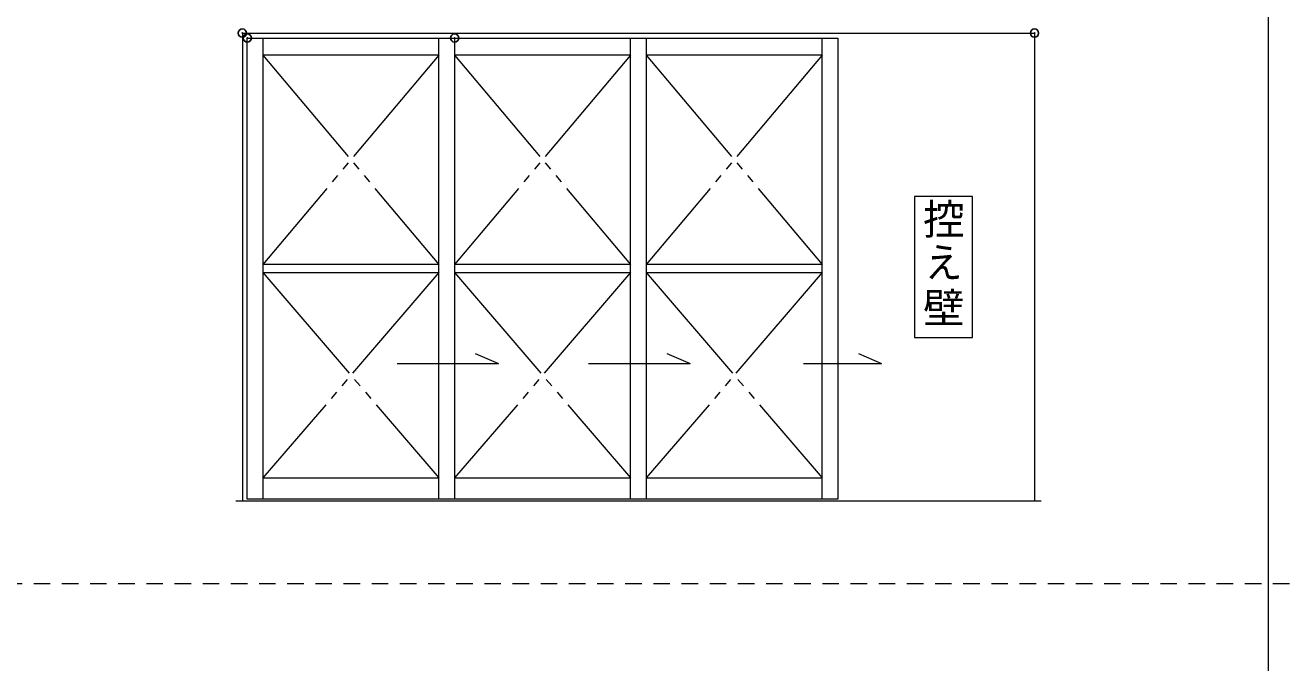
# Model space of a CAD drawing. Units: millimetres on the paper. Extents: x -303 to 303, y -152 to 152.
# Drawn here: x -50.4 to 25.5, y 39.2 to 77.7 of the extents above; entities that cross this region are included whole.
import ezdxf
from ezdxf.enums import TextEntityAlignment as Align

# ---------------------------------------------------------------- set-up
doc = ezdxf.new("R2010")
doc.units = ezdxf.units.MM
doc.header["$PDMODE"] = 32
doc.header["$PDSIZE"] = 0.5
doc.linetypes.add('USER1', pattern=[1.7, 1, -0.7])
doc.linetypes.add('USER3', pattern=[10.5, 8, -0.5, 0.5, -0.5, 0.5, -0.5])
doc.layers.add('0-1_3一般', color=7, linetype='Continuous', lineweight=15)
doc.layers.add('0-4_Defpoints', color=7, linetype='Continuous')
doc.styles.add('ＭＳ Ｐゴシック', font='')
doc.styles.get('ＭＳ Ｐゴシック').set_extended_font_data('MS PGothic')

# ---------------------------------------------------------------- blocks, each defined once
blk = doc.blocks.new('グループ-4')
at = {"layer": '0-1_3一般'}
blk.add_line((114, 103), (114, -107), dxfattribs=at)
at = {"layer": '0-1_3一般', "linetype": 'USER1'}
blk.add_line((-190, 44), (190, 44), dxfattribs=at)
blk = doc.blocks.new('グループ-11')
at = {"layer": '0-1_3一般'}
blk.add_lwpolyline([(92.655, 67.35), (92.655, 58.85), (96.155, 58.85), (96.155, 67.35)], close=True, dxfattribs=at)
at = {"layer": '0-1_3一般', "style": 'ＭＳ Ｐゴシック'}
for s, p in [('控', (93.181, 64.507)), ('壁', (93.181, 59.154))]:
    blk.add_text(s, height=1.833, dxfattribs=at).set_placement(p, align=Align.BOTTOM_LEFT)
at = {"layer": '0-1_3一般', "style": 'ＭＳ Ｐゴシック', "width": 0.9}
blk.add_text('え', height=1.833, dxfattribs=at).set_placement((93.301, 61.901), align=Align.BOTTOM_LEFT)
blk = doc.blocks.new('グループ-12')
at = {"layer": '0-1_3一般'}
for p, q in [((52.095, 77.2), (52.095, 49)), ((52.095, 77.2), (99.905, 77.2)), ((52.392, 49.099), (52.392, 76.902)), ((52.392, 76.902), (52.631, 76.902)), ((52.631, 76.902), (53.097, 76.902)), ((53.097, 76.902), (53.336, 76.902)), ((53.306, 76.902), (63.96, 76.902)), ((53.336, 76.902), (53.336, 49.099)), ((63.96, 49.099), (63.96, 76.902)), ((63.96, 76.902), (64.199, 76.902)), ((64.199, 76.902), (64.665, 76.902)), ((64.665, 76.902), (64.904, 76.902)), ((64.874, 76.902), (75.528, 76.902)), ((64.904, 76.902), (64.904, 49.099)), ((75.528, 49.099), (75.528, 76.902)), ((76.233, 76.902), (76.472, 76.902)), ((76.442, 76.902), (87.096, 76.902)), ((76.472, 76.902), (76.472, 49.099)), ((87.096, 49.099), (87.096, 76.902)), ((87.096, 76.902), (87.335, 76.902)), ((87.335, 76.902), (87.801, 76.902)), ((87.801, 76.902), (88.04, 76.902)), ((88.04, 76.902), (88.04, 49.099)), ((99.905, 77.2), (99.905, 49)), ((63.96, 75.869), (53.336, 75.869)), ((75.528, 75.869), (64.904, 75.869)), ((87.096, 75.869), (76.472, 75.869)), ((63.96, 63.249), (53.336, 63.249)), ((75.528, 63.249), (64.904, 63.249)), ((87.096, 63.249), (76.472, 63.249)), ((53.336, 62.752), (63.96, 62.752)), ((64.904, 62.752), (75.528, 62.752)), ((76.472, 62.752), (87.096, 62.752)), ((66.153, 57.868), (67.544, 57.273)), ((77.721, 57.868), (79.112, 57.273)), ((89.289, 57.868), (90.68, 57.273)), ((61.427, 57.273), (67.544, 57.273)), ((72.995, 57.273), (79.112, 57.273)), ((85.953, 57.273), (90.68, 57.273)), ((53.336, 50.37), (63.96, 50.37)), ((64.904, 50.37), (75.528, 50.37)), ((76.472, 50.37), (87.096, 50.37)), ((51.697, 49), (100.303, 49)), ((53.336, 49.099), (53.097, 49.099)), ((63.96, 49.099), (53.336, 49.099)), ((64.199, 49.099), (63.96, 49.099)), ((75.528, 49.099), (64.904, 49.099)), ((75.767, 49.099), (75.528, 49.099)), ((76.233, 49.099), (75.767, 49.099)), ((76.472, 49.099), (76.233, 49.099)), ((87.096, 49.099), (76.472, 49.099)), ((87.335, 49.099), (87.096, 49.099))]:
    blk.add_line(p, q, dxfattribs=at)
at = {"layer": '0-1_3一般', "linetype": 'USER3'}
for p, q in [((53.336, 75.869), (63.96, 63.249)), ((63.96, 75.869), (53.336, 63.249)), ((64.904, 75.869), (75.528, 63.249)), ((75.528, 75.869), (64.904, 63.249)), ((87.096, 75.869), (76.472, 63.249)), ((76.472, 75.869), (87.096, 63.249)), ((53.336, 62.752), (63.96, 50.37)), ((63.96, 62.752), (53.336, 50.37)), ((64.904, 62.752), (75.528, 50.37)), ((75.528, 62.752), (64.904, 50.37)), ((87.096, 62.752), (76.472, 50.37)), ((76.472, 62.752), (87.096, 50.37))]:
    blk.add_line(p, q, dxfattribs=at)
at = {"layer": '0-1_3一般'}
for points in [[(75.528, 76.902), (75.767, 76.902), (76.233, 76.902)], [(53.097, 49.099), (52.631, 49.099), (52.392, 49.099)], [(64.904, 49.099), (64.665, 49.099), (64.199, 49.099)], [(88.04, 49.099), (87.801, 49.099), (87.335, 49.099)]]:
    blk.add_lwpolyline(points, dxfattribs=at)
blk.add_blockref('グループ-11', (0, 0), dxfattribs=at)

msp = doc.modelspace()

# ---------------------------------------------------------------- linework, layer by layer
at = {"layer": '0-4_Defpoints'}
for p in [(-37.28, 77.2), (10.53, 77.2), (-36.983, 76.902), (-24.471, 76.902)]:
    msp.add_point(p, dxfattribs=at)

# ---------------------------------------------------------------- block references
at = {"layer": '0-1_3一般'}
for name in ['グループ-4', 'グループ-12']:
    msp.add_blockref(name, (-89.375, 0), dxfattribs=at)

doc.saveas('drawing.dxf')
